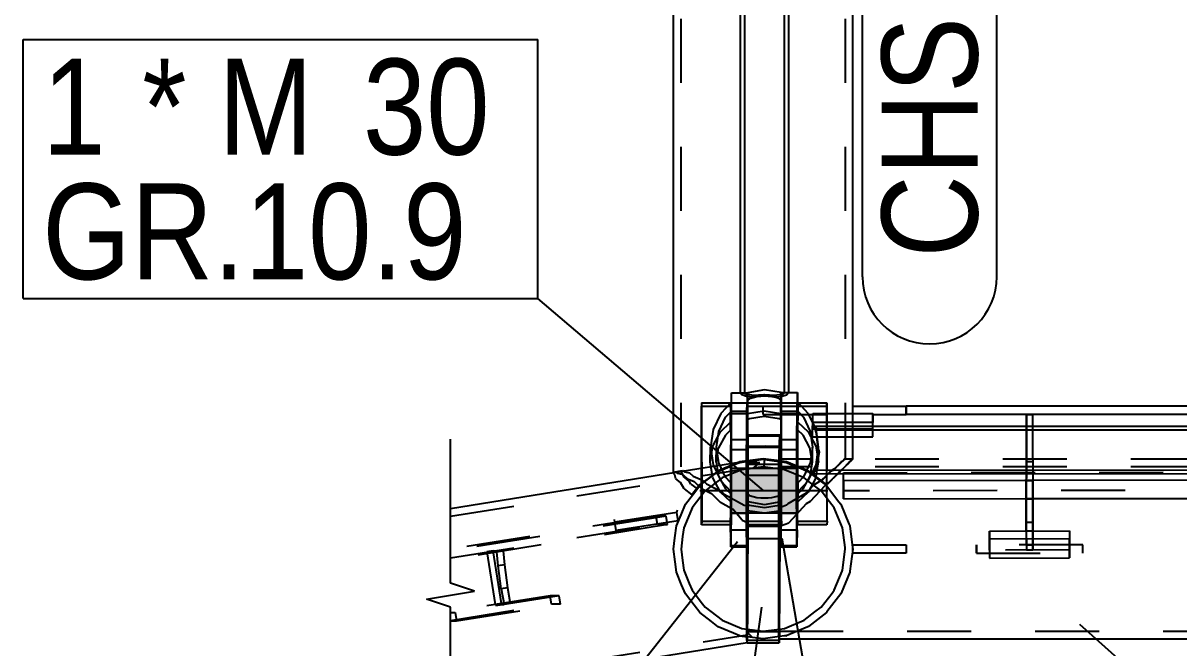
# Model space of a CAD drawing. Header units: millimetres. Extents: x 150000 to 150841, y 150000 to 150594.
# Drawn here: x 150406.21 to 150442.35, y 150449.99 to 150469.52 of the extents above; entities that cross this region are included whole.
import ezdxf

# ---------------------------------------------------------------- set-up
doc = ezdxf.new("R2010")
doc.units = ezdxf.units.MM
doc.linetypes.add('XKITLINE00', pattern=[0])
doc.linetypes.add('XKITLINE02', pattern=[4, 2, -2])
doc.styles.add('A', font='arial.ttf')
doc.styles.add('ARIAL', font='arial.ttf')

msp = doc.modelspace()

# ---------------------------------------------------------------- linework, layer by layer
at = {"color": 2, "linetype": 'XKITLINE00'}
for p, q in [((150430.021, 150457.971), (150430.021, 150493.967)), ((150430.145, 150494.061), (150430.145, 150457.971)), ((150428.649, 150457.969), (150428.649, 150493.891)), ((150428.77, 150493.815), (150428.77, 150457.969)), ((150432.156, 150457.317), (150432.156, 150493.655)), ((150426.548, 150455.468), (150426.548, 150483.483)), ((150428.353, 150457.323), (150428.362, 150457.969)), ((150428.362, 150454.191), (150428.362, 150457.969)), ((150428.362, 150457.969), (150428.862, 150457.969)), ((150428.649, 150457.969), (150428.77, 150457.969)), ((150428.862, 150457.969), (150428.862, 150454.192)), ((150428.862, 150457.921), (150428.867, 150457.922)), ((150428.862, 150457.862), (150428.866, 150457.863)), ((150428.864, 150457.323), (150428.873, 150457.969)), ((150428.866, 150457.863), (150428.871, 150457.862)), ((150428.867, 150457.922), (150428.872, 150457.921)), ((150429.396, 150458.058), (150428.873, 150457.969)), ((150428.878, 150457.75), (150428.873, 150457.969)), ((150429.919, 150457.971), (150429.396, 150458.058)), ((150429.911, 150457.323), (150429.919, 150457.971)), ((150429.919, 150457.971), (150429.912, 150457.752)), ((150429.916, 150457.862), (150429.923, 150457.863)), ((150429.918, 150457.919), (150429.924, 150457.92)), ((150429.92, 150457.323), (150429.928, 150457.971)), ((150429.923, 150457.863), (150429.928, 150457.862)), ((150429.924, 150457.92), (150429.928, 150457.919)), ((150429.928, 150457.971), (150430.428, 150457.972)), ((150429.928, 150454.194), (150429.928, 150457.971)), ((150430.021, 150457.971), (150430.145, 150457.971)), ((150430.428, 150457.972), (150430.428, 150454.195)), ((150427.426, 150457.653), (150427.425, 150457.545)), ((150427.43, 150453.839), (150427.425, 150457.545)), ((150427.426, 150457.653), (150428.343, 150457.653)), ((150427.426, 150457.653), (150427.432, 150453.948)), ((150428.345, 150457.655), (150428.026, 150457.317)), ((150428.345, 150457.655), (150428.345, 150457.374)), ((150428.345, 150457.653), (150428.353, 150457.653)), ((150428.353, 150457.323), (150428.353, 150457.653)), ((150428.353, 150457.653), (150428.362, 150457.653)), ((150428.359, 150453.948), (150428.353, 150457.653)), ((150428.862, 150457.653), (150428.869, 150457.653)), ((150428.87, 150457.127), (150428.878, 150457.75)), ((150428.878, 150457.75), (150428.932, 150457.778)), ((150429.861, 150457.78), (150429.912, 150457.752)), ((150429.903, 150457.128), (150429.912, 150457.752)), ((150429.91, 150457.653), (150429.919, 150457.653)), ((150429.925, 150453.948), (150429.919, 150457.653)), ((150429.92, 150457.323), (150429.919, 150457.653)), ((150429.919, 150457.653), (150429.928, 150457.653)), ((150430.428, 150457.653), (150430.445, 150457.653)), ((150430.437, 150457.045), (150430.445, 150457.661)), ((150430.445, 150457.38), (150430.445, 150457.661)), ((150430.766, 150457.322), (150430.445, 150457.661)), ((150430.452, 150457.653), (150431.346, 150457.653)), ((150431.346, 150457.315), (150431.346, 150457.653)), ((150432.156, 150457.551), (150433.824, 150457.551)), ((150474.881, 150457.551), (150433.824, 150457.551)), ((150433.824, 150457.551), (150433.824, 150457.285)), ((150428.026, 150457.317), (150427.786, 150456.817)), ((150427.966, 150456.756), (150428.18, 150457.199)), ((150428.18, 150457.199), (150428.345, 150457.374)), ((150428.337, 150456.792), (150428.345, 150457.374)), ((150428.353, 150457.323), (150428.362, 150457.323)), ((150428.87, 150457.127), (150428.864, 150457.323)), ((150428.923, 150457.152), (150428.87, 150457.127)), ((150429.388, 150457.222), (150428.923, 150457.152)), ((150429.852, 150457.152), (150429.388, 150457.222)), ((150429.903, 150457.128), (150429.852, 150457.152)), ((150429.903, 150457.128), (150429.911, 150457.323)), ((150429.92, 150457.323), (150429.928, 150457.323)), ((150430.437, 150456.794), (150430.445, 150457.38)), ((150430.445, 150457.38), (150430.612, 150457.203)), ((150430.612, 150457.203), (150430.826, 150456.76)), ((150431.007, 150456.823), (150430.766, 150457.322)), ((150430.903, 150457.039), (150430.908, 150457.315)), ((150430.908, 150457.315), (150432.783, 150457.318)), ((150430.908, 150457.032), (150430.908, 150457.315)), ((150432.786, 150456.922), (150432.783, 150457.318)), ((150432.783, 150457.318), (150432.783, 150457.035)), ((150432.783, 150457.285), (150433.824, 150457.285)), ((150474.881, 150457.285), (150433.824, 150457.285)), ((150437.586, 150456.922), (150437.586, 150457.285)), ((150437.586, 150457.285), (150437.786, 150457.285)), ((150437.786, 150456.922), (150437.786, 150457.285)), ((150437.789, 150456.922), (150437.789, 150457.285)), ((150427.786, 150456.817), (150427.703, 150456.264)), ((150427.893, 150456.264), (150427.966, 150456.756)), ((150428.337, 150456.792), (150428.172, 150456.636)), ((150430.437, 150456.794), (150430.437, 150457.045)), ((150430.605, 150456.636), (150430.437, 150456.794)), ((150430.826, 150456.76), (150430.9, 150456.269)), ((150432.783, 150457.035), (150430.908, 150457.032)), ((150430.908, 150457.027), (150430.908, 150457.032)), ((150430.973, 150456.893), (150430.977, 150456.921)), ((150430.977, 150456.921), (150477.817, 150456.926)), ((150430.977, 150456.921), (150431.023, 150456.826)), ((150431.09, 150456.269), (150431.007, 150456.823)), ((150431.023, 150456.826), (150431.027, 150456.799)), ((150431.025, 150456.765), (150431.027, 150456.799)), ((150431.041, 150456.592), (150431.025, 150456.765)), ((150477.766, 150456.803), (150431.027, 150456.799)), ((150432.784, 150456.922), (150432.783, 150457.035)), ((150428.172, 150456.636), (150427.96, 150456.24)), ((150430.819, 150456.24), (150430.605, 150456.636)), ((150427.697, 150455.801), (150427.703, 150456.264)), ((150427.703, 150456.264), (150427.786, 150455.71)), ((150427.966, 150455.773), (150427.893, 150456.264)), ((150427.926, 150456.04), (150427.96, 150456.24)), ((150430.859, 150456.001), (150430.819, 150456.24)), ((150430.9, 150456.269), (150430.826, 150455.777)), ((150431.007, 150455.715), (150431.09, 150456.269)), ((150431.104, 150456.111), (150431.059, 150455.833)), ((150431.086, 150456), (150431.09, 150456.269)), ((150431.101, 150456.09), (150431.088, 150456.166)), ((150431.094, 150456.174), (150431.089, 150456.212)), ((150431.094, 150456.174), (150431.104, 150456.111)), ((150427.78, 150455.306), (150427.697, 150455.801)), ((150427.786, 150455.71), (150428.026, 150455.211)), ((150428.18, 150455.33), (150427.966, 150455.773)), ((150430.826, 150455.777), (150430.612, 150455.334)), ((150430.766, 150455.216), (150431.007, 150455.715)), ((150431.021, 150455.643), (150430.982, 150455.583)), ((150431.059, 150455.833), (150431.021, 150455.643)), ((150419.579, 150454.347), (150426.621, 150455.48)), ((150426.579, 150455.473), (150426.602, 150455.495)), ((150426.602, 150455.495), (150426.664, 150455.448)), ((150426.664, 150455.448), (150426.808, 150455.421)), ((150426.808, 150455.421), (150426.963, 150455.288)), ((150426.963, 150455.288), (150427.193, 150455.189)), ((150428.022, 150454.86), (150427.78, 150455.306)), ((150428.345, 150455.155), (150428.18, 150455.33)), ((150430.612, 150455.334), (150430.445, 150455.156)), ((150431.001, 150455.306), (150430.761, 150454.86)), ((150430.886, 150455.426), (150430.945, 150455.549)), ((150477.895, 150455.445), (150430.886, 150455.426)), ((150430.982, 150455.583), (150430.945, 150455.549)), ((150430.945, 150455.549), (150477.836, 150455.567)), ((150431.001, 150455.306), (150431.021, 150455.426)), ((150431.352, 150453.948), (150431.349, 150455.426)), ((150431.39, 150455.127), (150431.672, 150455.426)), ((150431.863, 150455.213), (150431.862, 150455.426)), ((150476.031, 150455.282), (150431.863, 150455.213)), ((150427.193, 150455.189), (150427.424, 150454.977)), ((150427.424, 150454.977), (150427.43, 150454.974)), ((150428.026, 150455.211), (150428.345, 150454.874)), ((150428.345, 150455.155), (150428.345, 150454.874)), ((150430.44, 150454.807), (150430.445, 150455.156)), ((150430.445, 150454.876), (150430.766, 150455.216)), ((150430.445, 150454.876), (150430.445, 150455.156)), ((150431.35, 150455.103), (150431.39, 150455.127)), ((150431.863, 150455.213), (150431.865, 150454.649)), ((150437.584, 150453.646), (150437.582, 150455.221)), ((150437.582, 150455.221), (150437.782, 150455.221)), ((150437.782, 150455.221), (150437.784, 150453.646)), ((150428.341, 150454.558), (150428.022, 150454.86)), ((150428.341, 150454.558), (150428.345, 150454.874)), ((150428.869, 150454.278), (150428.873, 150454.562)), ((150428.873, 150454.562), (150428.878, 150454.782)), ((150428.873, 150454.562), (150429.396, 150454.475)), ((150428.932, 150454.753), (150428.878, 150454.782)), ((150429.396, 150454.475), (150429.918, 150454.564)), ((150429.912, 150454.782), (150429.861, 150454.755)), ((150429.912, 150454.782), (150429.918, 150454.564)), ((150429.916, 150454.278), (150429.918, 150454.564)), ((150430.441, 150454.556), (150430.44, 150454.807)), ((150430.441, 150454.556), (150430.445, 150454.876)), ((150430.761, 150454.86), (150430.441, 150454.556)), ((150431.865, 150454.649), (150437.583, 150454.656)), ((150437.783, 150454.656), (150445.916, 150454.666)), ((150428.355, 150453.676), (150428.362, 150454.191)), ((150428.362, 150454.346), (150428.358, 150454.348)), ((150428.862, 150454.192), (150428.362, 150454.191)), ((150428.855, 150453.676), (150428.862, 150454.192)), ((150429.393, 150454.2), (150428.869, 150454.278)), ((150429.916, 150454.278), (150429.393, 150454.2)), ((150429.922, 150453.676), (150429.928, 150454.194)), ((150430.428, 150454.195), (150429.928, 150454.194)), ((150430.422, 150453.676), (150430.428, 150454.195)), ((150427.432, 150453.948), (150427.43, 150453.839)), ((150428.357, 150453.839), (150427.43, 150453.839)), ((150427.432, 150453.948), (150428.359, 150453.948)), ((150428.338, 150453.605), (150428.337, 150453.839)), ((150428.359, 150453.948), (150428.357, 150453.839)), ((150428.859, 150453.948), (150428.857, 150453.839)), ((150429.924, 150453.839), (150428.857, 150453.839)), ((150428.859, 150453.948), (150429.925, 150453.948)), ((150428.865, 150453.665), (150428.865, 150453.839)), ((150428.883, 150453.796), (150428.883, 150453.839)), ((150429.883, 150453.796), (150429.883, 150453.839)), ((150429.905, 150453.605), (150429.904, 150453.839)), ((150429.925, 150453.948), (150429.924, 150453.839)), ((150430.425, 150453.948), (150430.424, 150453.839)), ((150431.35, 150453.839), (150430.424, 150453.839)), ((150430.425, 150453.948), (150431.352, 150453.948)), ((150431.352, 150453.948), (150431.35, 150453.839)), ((150428.338, 150453.605), (150428.34, 150453.289)), ((150428.346, 150453.193), (150428.355, 150453.676)), ((150428.355, 150453.676), (150428.855, 150453.676)), ((150428.855, 150453.676), (150428.846, 150453.193)), ((150428.865, 150453.665), (150428.866, 150452.928)), ((150428.881, 150453.405), (150428.883, 150453.796)), ((150428.883, 150453.796), (150429.883, 150453.796)), ((150429.883, 150453.796), (150429.881, 150453.405)), ((150429.883, 150453.767), (150429.918, 150453.81)), ((150429.905, 150453.605), (150429.907, 150453.289)), ((150429.912, 150453.193), (150429.922, 150453.676)), ((150429.918, 150453.81), (150429.923, 150453.812)), ((150429.922, 150453.676), (150430.422, 150453.676)), ((150430.422, 150453.676), (150430.412, 150453.193)), ((150436.434, 150453.644), (150438.934, 150453.648)), ((150436.434, 150453.644), (150436.435, 150453.392)), ((150437.584, 150453.646), (150437.784, 150453.646)), ((150438.934, 150453.648), (150438.935, 150453.396)), ((150428.34, 150453.289), (150428.343, 150453.146)), ((150428.343, 150453.146), (150428.346, 150453.193)), ((150428.343, 150453.146), (150428.843, 150453.146)), ((150428.346, 150453.193), (150428.846, 150453.193)), ((150428.846, 150453.193), (150428.843, 150453.146)), ((150428.859, 150450.504), (150428.881, 150453.405)), ((150428.881, 150453.405), (150429.881, 150453.405)), ((150429.881, 150453.405), (150429.859, 150450.504)), ((150429.907, 150453.289), (150429.91, 150453.146)), ((150429.91, 150453.146), (150429.912, 150453.193)), ((150429.91, 150453.146), (150430.41, 150453.146)), ((150429.912, 150453.193), (150430.412, 150453.193)), ((150430.412, 150453.193), (150430.41, 150453.146)), ((150438.935, 150453.396), (150436.435, 150453.392)), ((150436.435, 150453.392), (150436.436, 150452.796)), ((150438.936, 150452.8), (150438.935, 150453.396)), ((150428.866, 150452.928), (150428.865, 150452.195)), ((150436.436, 150452.796), (150438.936, 150452.8)), ((150428.865, 150452.195), (150428.864, 150451.517)), ((150428.864, 150451.517), (150428.862, 150450.94)), ((150428.853, 150450.159), (150428.856, 150450.234)), ((150428.853, 150450.143), (150428.856, 150450.234)), ((150428.856, 150450.234), (150428.859, 150450.504)), ((150428.856, 150450.234), (150429.856, 150450.234)), ((150428.859, 150450.504), (150429.859, 150450.504)), ((150429.856, 150450.234), (150429.853, 150450.143)), ((150429.859, 150450.504), (150429.856, 150450.234)), ((150429.857, 150450.275), (150478.852, 150450.275)), ((150419.579, 150448.666), (150428.853, 150450.159)), ((150428.853, 150450.143), (150428.852, 150450.159)), ((150428.853, 150450.143), (150429.853, 150450.143))]:
    msp.add_line(p, q, dxfattribs=at)
at = {"color": 7, "linetype": 'XKITLINE02'}
for p, q in [((150426.785, 150493.655), (150426.785, 150455.487)), ((150431.919, 150493.655), (150431.919, 150455.892)), ((150428.649, 150457.969), (150428.689, 150457.91)), ((150428.689, 150457.91), (150428.835, 150457.857)), ((150428.797, 150457.931), (150428.77, 150457.969)), ((150428.836, 150457.917), (150428.797, 150457.931)), ((150428.835, 150457.857), (150428.836, 150457.917)), ((150428.835, 150457.857), (150428.862, 150457.862)), ((150428.836, 150457.917), (150428.862, 150457.921)), ((150428.853, 150457.323), (150428.862, 150457.969)), ((150428.871, 150457.862), (150428.876, 150457.861)), ((150428.872, 150457.921), (150428.874, 150457.921)), ((150428.874, 150457.921), (150429.04, 150457.888)), ((150428.876, 150457.861), (150428.976, 150457.841)), ((150428.976, 150457.841), (150429.375, 150457.868)), ((150429.04, 150457.888), (150429.378, 150457.911)), ((150429.393, 150457.873), (150429.375, 150457.868)), ((150429.378, 150457.911), (150429.394, 150457.915)), ((150429.78, 150457.84), (150429.393, 150457.873)), ((150429.394, 150457.915), (150429.722, 150457.887)), ((150429.722, 150457.887), (150429.918, 150457.919)), ((150429.78, 150457.84), (150429.916, 150457.862)), ((150429.928, 150457.919), (150429.955, 150457.914)), ((150429.928, 150457.862), (150429.954, 150457.857)), ((150429.954, 150457.857), (150429.955, 150457.914)), ((150429.954, 150457.857), (150430.083, 150457.899)), ((150429.978, 150457.921), (150429.955, 150457.914)), ((150430.021, 150457.971), (150429.978, 150457.921)), ((150430.083, 150457.899), (150430.145, 150457.971)), ((150430.42, 150457.323), (150430.428, 150457.972)), ((150427.425, 150457.545), (150428.351, 150457.545)), ((150428.337, 150457.043), (150428.345, 150457.655)), ((150428.343, 150457.653), (150428.345, 150457.653)), ((150428.349, 150457.381), (150428.353, 150457.653)), ((150428.353, 150457.653), (150428.351, 150457.545)), ((150428.351, 150457.545), (150428.357, 150453.839)), ((150428.362, 150457.653), (150428.853, 150457.653)), ((150428.849, 150457.381), (150428.853, 150457.653)), ((150428.853, 150457.653), (150428.851, 150457.545)), ((150428.851, 150457.545), (150429.918, 150457.545)), ((150428.857, 150453.839), (150428.851, 150457.545)), ((150428.853, 150457.653), (150428.862, 150457.653)), ((150428.853, 150457.653), (150428.859, 150453.948)), ((150428.853, 150457.653), (150428.853, 150457.323)), ((150428.869, 150457.653), (150429.91, 150457.653)), ((150429.357, 150457.551), (150429.355, 150457.551)), ((150429.355, 150457.551), (150432.156, 150457.551)), ((150429.355, 150457.285), (150429.355, 150457.551)), ((150429.916, 150457.381), (150429.919, 150457.653)), ((150429.919, 150457.653), (150429.918, 150457.545)), ((150429.918, 150457.545), (150429.924, 150453.839)), ((150429.928, 150457.653), (150430.419, 150457.653)), ((150430.416, 150457.381), (150430.419, 150457.653)), ((150430.419, 150457.653), (150430.418, 150457.545)), ((150430.418, 150457.545), (150431.344, 150457.545)), ((150430.424, 150453.839), (150430.418, 150457.545)), ((150430.419, 150457.653), (150430.42, 150457.323)), ((150430.419, 150457.653), (150430.428, 150457.653)), ((150430.419, 150457.653), (150430.425, 150453.948)), ((150430.445, 150457.653), (150430.452, 150457.653)), ((150431.346, 150457.653), (150431.344, 150457.545)), ((150431.344, 150457.545), (150431.35, 150453.839)), ((150433.824, 150457.551), (150433.827, 150457.551)), ((150433.827, 150457.551), (150433.829, 150457.551)), ((150433.827, 150457.551), (150433.827, 150457.285)), ((150433.827, 150457.285), (150433.827, 150457.551)), ((150428.349, 150457.381), (150428.34, 150456.507)), ((150428.849, 150457.381), (150428.349, 150457.381)), ((150428.362, 150457.323), (150428.853, 150457.323)), ((150428.84, 150456.507), (150428.849, 150457.381)), ((150428.864, 150457.323), (150429.387, 150457.401)), ((150429.355, 150457.285), (150432.783, 150457.285)), ((150429.387, 150457.401), (150429.911, 150457.323)), ((150429.916, 150457.381), (150429.907, 150456.507)), ((150430.416, 150457.381), (150429.916, 150457.381)), ((150429.928, 150457.323), (150430.42, 150457.323)), ((150430.407, 150456.507), (150430.416, 150457.381)), ((150431.349, 150455.426), (150431.346, 150457.315)), ((150432.156, 150455.891), (150432.156, 150457.317)), ((150433.824, 150457.285), (150433.827, 150457.285)), ((150433.827, 150457.285), (150433.829, 150457.285)), ((150437.586, 150457.285), (150437.589, 150457.285)), ((150437.589, 150457.285), (150437.589, 150453.213)), ((150437.786, 150457.285), (150437.789, 150457.285)), ((150437.789, 150457.285), (150437.786, 150457.285)), ((150427.779, 150456.295), (150428.019, 150456.741)), ((150428.019, 150456.741), (150428.337, 150457.043)), ((150428.337, 150456.792), (150428.337, 150457.043)), ((150430.437, 150457.045), (150430.758, 150456.741)), ((150430.758, 150456.741), (150431, 150456.295)), ((150430.898, 150456.843), (150430.903, 150457.039)), ((150430.899, 150456.591), (150430.898, 150456.843)), ((150430.898, 150456.843), (150432.787, 150456.843)), ((150430.899, 150456.591), (150430.908, 150457.027)), ((150430.969, 150456.871), (150430.973, 150456.893)), ((150431.022, 150456.702), (150430.969, 150456.871)), ((150432.787, 150456.591), (150432.784, 150456.922)), ((150432.787, 150456.843), (150432.786, 150456.922)), ((150432.787, 150456.591), (150432.787, 150456.843)), ((150437.586, 150455.905), (150437.586, 150456.922)), ((150437.786, 150455.905), (150437.786, 150456.922)), ((150437.789, 150453.213), (150437.789, 150456.922)), ((150428.34, 150456.507), (150428.338, 150456.188)), ((150428.34, 150456.507), (150428.84, 150456.507)), ((150428.838, 150456.188), (150428.84, 150456.507)), ((150428.876, 150456.653), (150428.848, 150455.731)), ((150428.879, 150456.621), (150428.876, 150456.653)), ((150428.876, 150456.653), (150429.876, 150456.653)), ((150428.879, 150456.621), (150429.879, 150456.621)), ((150428.881, 150456.394), (150428.879, 150456.621)), ((150428.883, 150455.999), (150428.881, 150456.394)), ((150429.848, 150455.731), (150429.876, 150456.653)), ((150429.879, 150456.621), (150429.876, 150456.653)), ((150429.879, 150456.621), (150429.881, 150456.394)), ((150429.881, 150456.394), (150429.883, 150455.999)), ((150429.907, 150456.507), (150429.905, 150456.188)), ((150429.907, 150456.507), (150430.407, 150456.507)), ((150430.405, 150456.188), (150430.407, 150456.507)), ((150430.899, 150456.591), (150432.787, 150456.591)), ((150431.033, 150456.576), (150431.022, 150456.702)), ((150431.087, 150456.174), (150431.033, 150456.576)), ((150431.048, 150456.515), (150431.041, 150456.592)), ((150431.085, 150456.239), (150431.048, 150456.515)), ((150427.697, 150455.801), (150427.779, 150456.295)), ((150427.887, 150455.801), (150427.893, 150456.264)), ((150427.887, 150455.801), (150427.926, 150456.04)), ((150428.338, 150456.188), (150428.336, 150455.731)), ((150428.338, 150456.188), (150428.838, 150456.188)), ((150428.836, 150455.731), (150428.838, 150456.188)), ((150428.847, 150456.256), (150428.848, 150456.293)), ((150428.847, 150456.256), (150429.423, 150456.266)), ((150428.847, 150454.439), (150428.847, 150456.256)), ((150428.848, 150453.918), (150428.848, 150456.293)), ((150428.848, 150456.293), (150428.882, 150456.293)), ((150428.882, 150456.293), (150429.43, 150456.302)), ((150428.885, 150455.479), (150428.883, 150455.999)), ((150429.423, 150456.266), (150429.881, 150456.255)), ((150429.43, 150456.302), (150429.882, 150456.292)), ((150429.881, 150456.255), (150429.882, 150456.292)), ((150429.881, 150454.37), (150429.881, 150456.255)), ((150429.882, 150453.766), (150429.882, 150456.292)), ((150429.883, 150455.999), (150429.885, 150455.479)), ((150429.905, 150456.188), (150429.903, 150455.731)), ((150429.905, 150456.188), (150430.405, 150456.188)), ((150430.403, 150455.731), (150430.405, 150456.188)), ((150430.893, 150455.801), (150430.859, 150456.001)), ((150430.893, 150455.801), (150430.9, 150456.269)), ((150431, 150456.295), (150431.083, 150455.801)), ((150431.054, 150455.771), (150431.104, 150456.072)), ((150431.084, 150455.833), (150431.086, 150456)), ((150431.089, 150456.212), (150431.085, 150456.239)), ((150431.088, 150456.166), (150431.087, 150456.174)), ((150431.104, 150456.072), (150431.101, 150456.09)), ((150431.104, 150456.072), (150431.104, 150456.111)), ((150426.621, 150455.48), (150428.853, 150455.839)), ((150427.887, 150455.801), (150427.961, 150455.362)), ((150428.552, 150455.775), (150427.943, 150455.523)), ((150427.95, 150455.509), (150428.536, 150455.751)), ((150428.007, 150455.55), (150428.619, 150455.805)), ((150428.336, 150455.731), (150428.336, 150455.184)), ((150428.536, 150455.751), (150428.626, 150455.789)), ((150428.624, 150455.805), (150428.552, 150455.775)), ((150429.281, 150455.892), (150428.619, 150455.805)), ((150429.275, 150455.891), (150428.624, 150455.805)), ((150428.626, 150455.789), (150428.833, 150455.816)), ((150428.833, 150455.799), (150428.83, 150455.579)), ((150428.83, 150455.579), (150428.831, 150455.776)), ((150428.831, 150455.776), (150428.833, 150455.816)), ((150428.831, 150455.776), (150428.856, 150455.776)), ((150428.833, 150455.816), (150428.856, 150455.819)), ((150428.833, 150455.816), (150428.833, 150455.816)), ((150428.833, 150455.816), (150428.833, 150455.799)), ((150428.836, 150455.184), (150428.836, 150455.731)), ((150428.848, 150455.731), (150428.845, 150455.39)), ((150428.846, 150455.494), (150428.849, 150455.761)), ((150428.848, 150455.731), (150429.848, 150455.731)), ((150428.849, 150455.761), (150428.853, 150455.839)), ((150428.853, 150455.839), (150428.856, 150455.724)), ((150428.856, 150455.819), (150428.955, 150455.832)), ((150428.856, 150455.776), (150429.253, 150455.776)), ((150428.856, 150455.724), (150428.859, 150455.423)), ((150428.937, 150455.816), (150428.955, 150455.832)), ((150429.253, 150455.776), (150428.937, 150455.816)), ((150428.955, 150455.832), (150429.353, 150455.885)), ((150429.038, 150455.606), (150429.253, 150455.776)), ((150429.353, 150455.648), (150429.038, 150455.606)), ((150429.354, 150455.901), (150429.275, 150455.891)), ((150429.354, 150455.901), (150429.281, 150455.892)), ((150429.353, 150455.885), (150429.405, 150455.878)), ((150429.657, 150455.607), (150429.353, 150455.648)), ((150430.084, 150455.805), (150429.354, 150455.901)), ((150429.354, 150455.901), (150429.354, 150455.901)), ((150429.948, 150455.823), (150429.354, 150455.901)), ((150429.378, 150455.644), (150429.405, 150455.878)), ((150429.405, 150455.878), (150430.079, 150455.789)), ((150429.845, 150455.39), (150429.848, 150455.731)), ((150429.849, 150455.789), (150429.846, 150455.509)), ((150429.852, 150455.885), (150429.849, 150455.789)), ((150429.849, 150455.56), (150429.852, 150455.648)), ((150478.852, 150455.885), (150429.852, 150455.885)), ((150429.856, 150455.789), (150429.852, 150455.885)), ((150478.852, 150455.648), (150429.852, 150455.648)), ((150429.852, 150455.648), (150429.856, 150455.56)), ((150429.859, 150455.509), (150429.856, 150455.789)), ((150429.903, 150455.731), (150429.902, 150455.184)), ((150430.084, 150455.805), (150429.948, 150455.823)), ((150430.079, 150455.789), (150430.083, 150455.789)), ((150430.079, 150455.789), (150430.526, 150455.604)), ((150430.574, 150455.602), (150430.084, 150455.805)), ((150430.687, 150455.555), (150430.084, 150455.805)), ((150430.402, 150455.184), (150430.403, 150455.731)), ((150430.82, 150455.362), (150430.893, 150455.801)), ((150431.02, 150455.6), (150431.054, 150455.771)), ((150431.021, 150455.426), (150431.083, 150455.801)), ((150431.083, 150455.801), (150431.084, 150455.833)), ((150431.54, 150455.55), (150431.813, 150455.805)), ((150431.798, 150455.805), (150431.611, 150455.602)), ((150431.768, 150455.523), (150432.04, 150455.775)), ((150431.85, 150455.823), (150431.798, 150455.805)), ((150431.813, 150455.805), (150431.919, 150455.892)), ((150432.05, 150455.805), (150431.819, 150455.555)), ((150431.912, 150455.901), (150431.85, 150455.823)), ((150431.912, 150455.901), (150432.148, 150455.901)), ((150431.919, 150455.892), (150431.912, 150455.901)), ((150432.04, 150455.775), (150432.052, 150455.805)), ((150432.081, 150455.816), (150432.05, 150455.805)), ((150432.052, 150455.805), (150432.156, 150455.891)), ((150432.081, 150455.816), (150432.094, 150455.833)), ((150432.094, 150455.833), (150432.148, 150455.901)), ((150432.156, 150455.891), (150432.148, 150455.901)), ((150437.587, 150455.814), (150437.586, 150455.905)), ((150437.586, 150455.905), (150437.786, 150455.905)), ((150437.587, 150455.814), (150437.787, 150455.814)), ((150437.587, 150455.547), (150437.587, 150455.814)), ((150437.786, 150455.905), (150437.787, 150455.814)), ((150437.787, 150455.814), (150437.787, 150455.547)), ((150419.579, 150454.107), (150428.853, 150455.599)), ((150426.548, 150455.445), (150426.579, 150455.473)), ((150426.548, 150455.445), (150426.548, 150455.468)), ((150426.59, 150455.405), (150426.548, 150455.445)), ((150426.624, 150455.279), (150426.59, 150455.405)), ((150426.602, 150455.495), (150426.834, 150455.532)), ((150426.771, 150455.157), (150426.624, 150455.279)), ((150426.785, 150455.487), (150426.834, 150455.532)), ((150426.785, 150455.487), (150426.83, 150455.443)), ((150426.854, 150455.354), (150426.83, 150455.443)), ((150426.834, 150455.532), (150426.891, 150455.489)), ((150427.04, 150455.201), (150426.854, 150455.354)), ((150426.891, 150455.489), (150427.048, 150455.459)), ((150427.048, 150455.459), (150427.165, 150455.359)), ((150427.165, 150455.359), (150427.46, 150455.232)), ((150427.883, 150455.477), (150427.358, 150455.075)), ((150427.37, 150455.063), (150427.737, 150455.345)), ((150427.943, 150455.523), (150427.487, 150455.174)), ((150428.069, 150455.303), (150427.537, 150454.895)), ((150427.737, 150455.345), (150427.95, 150455.509)), ((150427.943, 150455.523), (150427.883, 150455.477)), ((150428.007, 150455.55), (150427.943, 150455.523)), ((150427.961, 150455.362), (150428.175, 150454.965)), ((150428.445, 150455.459), (150428.069, 150455.303)), ((150428.688, 150455.56), (150428.445, 150455.459)), ((150428.83, 150455.579), (150428.688, 150455.56)), ((150428.688, 150455.56), (150428.692, 150455.56)), ((150428.83, 150455.579), (150428.862, 150455.583)), ((150428.83, 150455.579), (150428.83, 150455.579)), ((150428.845, 150455.39), (150428.843, 150454.9)), ((150428.844, 150455.058), (150428.846, 150455.494)), ((150428.847, 150455.284), (150428.844, 150454.884)), ((150428.845, 150455.39), (150429.845, 150455.39)), ((150428.85, 150455.528), (150428.847, 150455.284)), ((150428.853, 150455.599), (150428.85, 150455.528)), ((150428.856, 150455.494), (150428.853, 150455.599)), ((150428.859, 150455.218), (150428.856, 150455.494)), ((150428.859, 150455.423), (150428.862, 150454.957)), ((150428.862, 150455.583), (150429.038, 150455.606)), ((150428.885, 150454.895), (150428.885, 150455.479)), ((150430.018, 150455.56), (150429.657, 150455.607)), ((150429.846, 150455.509), (150429.843, 150455.063)), ((150429.843, 150454.9), (150429.845, 150455.39)), ((150429.844, 150454.895), (150429.847, 150455.303)), ((150429.847, 150455.303), (150429.849, 150455.56)), ((150429.856, 150455.56), (150429.858, 150455.303)), ((150429.858, 150455.303), (150429.861, 150454.895)), ((150429.862, 150455.063), (150429.859, 150455.509)), ((150429.885, 150455.479), (150429.885, 150454.895)), ((150430.637, 150455.303), (150430.018, 150455.56)), ((150430.526, 150455.604), (150430.756, 150455.509)), ((150430.574, 150455.602), (150430.764, 150455.523)), ((150430.607, 150454.965), (150430.82, 150455.362)), ((150430.837, 150455.151), (150430.637, 150455.303)), ((150430.687, 150455.555), (150430.765, 150455.523)), ((150430.756, 150455.509), (150431.225, 150455.149)), ((150430.764, 150455.523), (150431.117, 150455.252)), ((150430.765, 150455.523), (150431.28, 150455.127)), ((150430.941, 150455.477), (150430.886, 150455.426)), ((150430.941, 150455.477), (150431.02, 150455.6)), ((150431.487, 150455.523), (150431.163, 150455.217)), ((150431.473, 150455.523), (150431.218, 150455.252)), ((150431.742, 150455.477), (150431.33, 150455.089)), ((150431.611, 150455.602), (150431.473, 150455.523)), ((150431.487, 150455.523), (150431.54, 150455.55)), ((150431.672, 150455.426), (150431.763, 150455.523)), ((150431.742, 150455.477), (150431.768, 150455.523)), ((150431.763, 150455.523), (150431.819, 150455.555)), ((150431.862, 150455.465), (150476.674, 150455.535)), ((150431.862, 150455.426), (150431.862, 150455.465)), ((150431.865, 150454.901), (150431.862, 150455.465)), ((150437.587, 150455.123), (150437.587, 150455.547)), ((150437.787, 150455.547), (150437.787, 150455.123)), ((150426.885, 150454.963), (150426.771, 150455.157)), ((150426.885, 150454.963), (150427.129, 150454.776)), ((150427.094, 150455.109), (150427.04, 150455.201)), ((150427.094, 150455.109), (150427.276, 150454.969)), ((150427.315, 150455.018), (150427.129, 150454.776)), ((150427.129, 150454.776), (150427.276, 150454.969)), ((150427.172, 150454.805), (150427.37, 150455.063)), ((150427.276, 150454.969), (150427.358, 150455.075)), ((150427.358, 150455.075), (150427.315, 150455.018)), ((150427.358, 150455.075), (150427.487, 150455.174)), ((150427.43, 150454.974), (150427.734, 150454.814)), ((150427.46, 150455.232), (150427.587, 150455.115)), ((150427.587, 150455.115), (150428.061, 150454.866)), ((150428.175, 150454.965), (150428.341, 150454.809)), ((150428.336, 150455.184), (150428.336, 150454.606)), ((150428.341, 150454.809), (150428.345, 150455.155)), ((150428.836, 150454.606), (150428.836, 150455.184)), ((150428.841, 150454.481), (150428.844, 150455.058)), ((150428.861, 150454.792), (150428.859, 150455.218)), ((150428.862, 150454.957), (150428.864, 150454.358)), ((150429.843, 150455.063), (150429.841, 150454.482)), ((150429.864, 150454.482), (150429.862, 150455.063)), ((150429.902, 150455.184), (150429.902, 150454.606)), ((150430.402, 150454.606), (150430.402, 150455.184)), ((150430.44, 150454.807), (150430.607, 150454.965)), ((150430.933, 150455.075), (150430.697, 150454.825)), ((150430.821, 150454.562), (150431.305, 150455.075)), ((150431.169, 150454.895), (150430.837, 150455.151)), ((150431.218, 150455.252), (150430.933, 150455.075)), ((150431.117, 150455.252), (150431.163, 150455.217)), ((150431.163, 150455.217), (150431.33, 150455.089)), ((150431.225, 150455.149), (150431.337, 150455.063)), ((150431.33, 150455.089), (150431.28, 150455.127)), ((150431.305, 150455.075), (150431.35, 150455.103)), ((150431.337, 150455.063), (150431.725, 150454.557)), ((150476.675, 150454.956), (150431.865, 150454.901)), ((150437.582, 150455.221), (150437.583, 150454.643)), ((150437.588, 150454.568), (150437.587, 150455.123)), ((150437.782, 150455.221), (150437.783, 150454.643)), ((150437.787, 150455.123), (150437.788, 150454.568)), ((150426.924, 150454.482), (150427.172, 150454.805)), ((150427.51, 150454.859), (150427.13, 150454.364)), ((150427.537, 150454.895), (150427.51, 150454.859)), ((150427.734, 150454.814), (150428.017, 150454.534)), ((150428.061, 150454.866), (150428.13, 150454.798)), ((150428.13, 150454.798), (150428.756, 150454.456)), ((150428.336, 150454.606), (150428.336, 150454.06)), ((150428.341, 150454.558), (150428.341, 150454.809)), ((150428.836, 150454.06), (150428.836, 150454.606)), ((150428.843, 150454.9), (150428.841, 150454.29)), ((150428.844, 150454.884), (150428.842, 150454.354)), ((150428.863, 150454.243), (150428.861, 150454.792)), ((150428.874, 150454.475), (150428.878, 150454.782)), ((150428.885, 150454.312), (150428.885, 150454.895)), ((150429.841, 150454.29), (150429.843, 150454.9)), ((150429.842, 150454.364), (150429.844, 150454.895)), ((150429.861, 150454.895), (150429.863, 150454.364)), ((150429.885, 150454.895), (150429.885, 150454.312)), ((150429.902, 150454.606), (150429.903, 150454.06)), ((150429.908, 150454.474), (150429.912, 150454.782)), ((150430.697, 150454.825), (150430.123, 150454.49)), ((150430.403, 150454.06), (150430.402, 150454.606)), ((150430.821, 150454.562), (150430.698, 150454.49)), ((150431.428, 150454.559), (150431.169, 150454.895)), ((150431.578, 150454.364), (150431.428, 150454.559)), ((150431.725, 150454.557), (150431.783, 150454.482)), ((150431.865, 150454.649), (150431.865, 150454.901)), ((150437.583, 150454.656), (150437.783, 150454.656)), ((150437.783, 150454.643), (150437.583, 150454.643)), ((150437.583, 150454.643), (150437.583, 150454.486)), ((150437.588, 150453.917), (150437.588, 150454.568)), ((150437.783, 150454.486), (150437.783, 150454.643)), ((150437.788, 150454.568), (150437.788, 150453.917)), ((150426.656, 150454.223), (150424.714, 150453.919)), ((150426.656, 150454.223), (150426.679, 150454.308)), ((150426.697, 150453.959), (150426.656, 150454.223)), ((150426.787, 150454.152), (150426.924, 150454.482)), ((150427.06, 150454.195), (150426.873, 150453.744)), ((150427.13, 150454.364), (150427.06, 150454.195)), ((150428.358, 150454.348), (150428.017, 150454.534)), ((150428.362, 150454.346), (150428.402, 150454.324)), ((150428.701, 150453.987), (150428.402, 150454.324)), ((150428.756, 150454.456), (150428.847, 150454.439)), ((150428.84, 150453.803), (150428.841, 150454.481)), ((150428.841, 150454.29), (150428.84, 150453.6)), ((150428.842, 150454.354), (150428.841, 150453.735)), ((150428.848, 150454.395), (150428.847, 150454.439)), ((150428.848, 150453.918), (150428.848, 150454.395)), ((150428.864, 150453.609), (150428.863, 150454.243)), ((150428.865, 150453.839), (150428.864, 150454.358)), ((150428.869, 150454.278), (150428.874, 150454.475)), ((150428.874, 150454.475), (150428.928, 150454.449)), ((150428.883, 150453.839), (150428.885, 150454.312)), ((150428.928, 150454.449), (150429.392, 150454.38)), ((150429.392, 150454.38), (150429.857, 150454.449)), ((150429.841, 150454.482), (150429.84, 150453.806)), ((150429.84, 150453.6), (150429.841, 150454.29)), ((150429.841, 150453.744), (150429.842, 150454.364)), ((150429.857, 150454.449), (150429.908, 150454.474)), ((150429.863, 150454.364), (150429.864, 150453.744)), ((150429.865, 150453.806), (150429.864, 150454.482)), ((150430.085, 150454.449), (150429.881, 150454.37)), ((150429.881, 150454.37), (150429.882, 150453.81)), ((150429.883, 150453.839), (150429.885, 150454.312)), ((150429.916, 150454.278), (150429.908, 150454.474)), ((150430.123, 150454.49), (150430.085, 150454.449)), ((150430.698, 150454.49), (150430.153, 150453.901)), ((150431.782, 150453.87), (150431.578, 150454.364)), ((150431.783, 150454.482), (150432.037, 150453.869)), ((150437.583, 150454.486), (150437.584, 150453.808)), ((150437.784, 150453.808), (150437.783, 150454.486)), ((150426.321, 150454.11), (150419.579, 150453.025)), ((150426.008, 150454.11), (150419.579, 150453.075)), ((150426.363, 150453.846), (150419.579, 150452.754)), ((150419.579, 150452.805), (150426.05, 150453.846)), ((150424.714, 150453.919), (150424.704, 150453.999)), ((150424.756, 150453.655), (150424.714, 150453.919)), ((150426.697, 150453.959), (150424.756, 150453.655)), ((150426.321, 150454.11), (150426.008, 150454.11)), ((150426.05, 150453.846), (150426.008, 150454.11)), ((150426.05, 150453.846), (150426.363, 150453.846)), ((150426.363, 150453.846), (150426.321, 150454.11)), ((150426.644, 150453.806), (150426.787, 150454.152)), ((150426.72, 150454.045), (150426.697, 150453.959)), ((150428.337, 150453.839), (150428.336, 150454.06)), ((150428.701, 150453.987), (150428.848, 150453.918)), ((150428.838, 150453.605), (150428.836, 150454.06)), ((150429.904, 150453.839), (150429.903, 150454.06)), ((150429.923, 150453.812), (150430.153, 150453.901)), ((150430.405, 150453.605), (150430.403, 150454.06)), ((150431.834, 150453.744), (150431.782, 150453.87)), ((150432.037, 150453.869), (150432.063, 150453.806)), ((150437.588, 150453.213), (150437.588, 150453.917)), ((150437.588, 150453.917), (150437.788, 150453.917)), ((150437.788, 150453.917), (150437.788, 150453.213)), ((150424.756, 150453.655), (150424.745, 150453.735)), ((150426.595, 150453.428), (150426.644, 150453.806)), ((150426.837, 150453.467), (150426.786, 150453.08)), ((150426.873, 150453.744), (150426.837, 150453.467)), ((150428.84, 150453.289), (150428.838, 150453.605)), ((150428.84, 150453.07), (150428.84, 150453.803)), ((150428.84, 150453.6), (150428.84, 150452.874)), ((150428.841, 150453.735), (150428.841, 150453.064)), ((150428.865, 150452.934), (150428.864, 150453.609)), ((150429.84, 150453.806), (150429.84, 150453.08)), ((150429.84, 150452.874), (150429.84, 150453.6)), ((150429.841, 150453.08), (150429.841, 150453.744)), ((150429.864, 150453.744), (150429.864, 150453.08)), ((150429.865, 150453.08), (150429.865, 150453.806)), ((150429.882, 150453.81), (150429.882, 150453.766)), ((150429.882, 150453.766), (150429.883, 150453.767)), ((150430.407, 150453.289), (150430.405, 150453.605)), ((150431.915, 150453.131), (150431.834, 150453.744)), ((150432.063, 150453.806), (150432.152, 150453.13)), ((150436.436, 150453.048), (150436.434, 150453.644)), ((150437.584, 150453.808), (150437.586, 150453.05)), ((150437.584, 150453.646), (150437.586, 150453.05)), ((150437.786, 150453.08), (150437.784, 150453.808)), ((150437.784, 150453.646), (150437.786, 150453.05)), ((150438.934, 150453.648), (150438.936, 150453.052)), ((150426.549, 150453.08), (150426.595, 150453.428)), ((150428.843, 150453.146), (150428.84, 150453.289)), ((150430.41, 150453.146), (150430.407, 150453.289)), ((150431.922, 150453.08), (150431.915, 150453.131)), ((150432.152, 150453.13), (150432.159, 150453.08)), ((150432.162, 150453.213), (150432.162, 150453.213)), ((150432.162, 150453.213), (150433.829, 150453.213)), ((150432.162, 150452.946), (150432.162, 150453.213)), ((150433.828, 150453.213), (150433.828, 150452.946)), ((150439.356, 150453.213), (150436.021, 150453.213)), ((150436.021, 150453.213), (150436.021, 150452.946)), ((150436.022, 150452.946), (150436.022, 150453.213)), ((150437.589, 150453.213), (150437.588, 150453.213)), ((150437.588, 150453.213), (150437.789, 150453.213)), ((150439.355, 150452.946), (150439.355, 150453.213)), ((150439.356, 150452.946), (150439.356, 150453.213)), ((150420.909, 150453.019), (150420.714, 150452.988)), ((150420.714, 150452.988), (150420.972, 150451.342)), ((150421.028, 150452.988), (150420.714, 150452.988)), ((150421.167, 150451.373), (150420.909, 150453.019)), ((150420.909, 150453.019), (150421.223, 150453.019)), ((150421.223, 150453.019), (150421.028, 150452.988)), ((150421.067, 150452.554), (150421.028, 150452.988)), ((150421.223, 150453.019), (150421.262, 150452.586)), ((150426.601, 150452.683), (150426.549, 150453.08)), ((150426.786, 150453.08), (150426.833, 150452.72)), ((150428.84, 150452.333), (150428.84, 150453.07)), ((150428.84, 150452.874), (150428.84, 150452.158)), ((150428.841, 150453.064), (150428.841, 150452.389)), ((150428.864, 150452.263), (150428.865, 150452.934)), ((150429.84, 150453.08), (150429.84, 150452.354)), ((150429.84, 150452.158), (150429.84, 150452.874)), ((150429.841, 150452.415), (150429.841, 150453.08)), ((150429.864, 150453.08), (150429.864, 150452.415)), ((150429.865, 150452.354), (150429.865, 150453.08)), ((150431.834, 150452.415), (150431.922, 150453.08)), ((150432.159, 150453.08), (150432.068, 150452.391)), ((150433.828, 150452.946), (150432.162, 150452.946)), ((150433.828, 150452.946), (150433.829, 150452.946)), ((150436.021, 150452.946), (150439.356, 150452.946)), ((150438.936, 150453.052), (150436.436, 150453.048)), ((150436.436, 150453.048), (150436.436, 150452.796)), ((150437.586, 150453.05), (150437.786, 150453.05)), ((150437.786, 150453.05), (150437.786, 150453.08)), ((150438.936, 150453.052), (150438.936, 150452.8)), ((150421.262, 150452.586), (150421.067, 150452.554)), ((150421.164, 150451.835), (150421.067, 150452.554)), ((150421.262, 150452.586), (150421.359, 150451.867)), ((150426.644, 150452.354), (150426.601, 150452.683)), ((150426.833, 150452.72), (150426.873, 150452.415)), ((150426.873, 150452.415), (150427.043, 150452.005)), ((150428.841, 150452.389), (150428.842, 150451.756)), ((150429.842, 150451.796), (150429.841, 150452.415)), ((150429.864, 150452.415), (150429.863, 150451.796)), ((150431.578, 150451.796), (150431.825, 150452.393)), ((150431.825, 150452.393), (150431.834, 150452.415)), ((150432.068, 150452.391), (150432.063, 150452.354)), ((150426.805, 150451.966), (150426.644, 150452.354)), ((150428.841, 150451.641), (150428.84, 150452.333)), ((150428.84, 150452.158), (150428.842, 150451.498)), ((150428.863, 150451.643), (150428.864, 150452.263)), ((150429.84, 150452.354), (150429.841, 150451.677)), ((150429.842, 150451.498), (150429.84, 150452.158)), ((150429.864, 150451.677), (150429.865, 150452.354)), ((150432.063, 150452.354), (150431.794, 150451.704)), ((150421.359, 150451.867), (150421.164, 150451.835)), ((150421.164, 150451.835), (150421.252, 150451.342)), ((150421.359, 150451.867), (150421.447, 150451.373)), ((150426.924, 150451.677), (150426.805, 150451.966)), ((150427.193, 150451.327), (150426.924, 150451.677)), ((150427.043, 150452.005), (150427.13, 150451.796)), ((150427.13, 150451.796), (150427.456, 150451.37)), ((150428.842, 150451.756), (150428.844, 150451.207)), ((150429.841, 150451.677), (150429.843, 150451.096)), ((150429.844, 150451.264), (150429.842, 150451.796)), ((150429.863, 150451.796), (150429.861, 150451.264)), ((150429.862, 150451.096), (150429.864, 150451.677)), ((150431.169, 150451.264), (150431.508, 150451.705)), ((150431.783, 150451.677), (150431.35, 150451.113)), ((150431.508, 150451.705), (150431.578, 150451.796)), ((150431.794, 150451.704), (150431.783, 150451.677)), ((150422.693, 150451.619), (150419.579, 150451.117)), ((150419.579, 150450.847), (150422.735, 150451.355)), ((150422.974, 150451.619), (150419.725, 150451.096)), ((150419.767, 150450.832), (150423.015, 150451.355)), ((150421.167, 150451.373), (150420.972, 150451.342)), ((150420.972, 150451.342), (150421.252, 150451.342)), ((150421.447, 150451.373), (150421.167, 150451.373)), ((150421.447, 150451.373), (150421.252, 150451.342)), ((150422.735, 150451.355), (150422.693, 150451.619)), ((150422.974, 150451.619), (150422.693, 150451.619)), ((150423.015, 150451.355), (150422.735, 150451.355)), ((150423.015, 150451.355), (150422.974, 150451.619)), ((150427.37, 150451.096), (150427.193, 150451.327)), ((150427.456, 150451.37), (150427.538, 150451.264)), ((150428.844, 150451.041), (150428.841, 150451.641)), ((150428.842, 150451.498), (150428.844, 150450.934)), ((150428.861, 150451.114), (150428.863, 150451.643)), ((150429.844, 150450.934), (150429.842, 150451.498)), ((150419.579, 150451.096), (150419.725, 150451.096)), ((150419.725, 150451.096), (150419.767, 150450.832)), ((150427.743, 150450.81), (150427.37, 150451.096)), ((150427.538, 150451.264), (150428.069, 150450.856)), ((150428.844, 150451.207), (150428.847, 150450.78)), ((150428.846, 150450.575), (150428.844, 150451.041)), ((150428.844, 150450.934), (150428.846, 150450.504)), ((150428.859, 150450.715), (150428.861, 150451.114)), ((150428.862, 150450.94), (150428.859, 150450.504)), ((150429.843, 150451.096), (150429.846, 150450.65)), ((150429.847, 150450.856), (150429.844, 150451.264)), ((150429.846, 150450.504), (150429.844, 150450.934)), ((150429.861, 150451.264), (150429.858, 150450.856)), ((150429.859, 150450.65), (150429.862, 150451.096)), ((150430.637, 150450.856), (150430.975, 150451.115)), ((150431.337, 150451.096), (150430.769, 150450.66)), ((150430.975, 150451.115), (150431.169, 150451.264)), ((150431.35, 150451.113), (150431.337, 150451.096)), ((150419.579, 150450.832), (150419.767, 150450.832)), ((150427.951, 150450.65), (150427.743, 150450.81)), ((150428.43, 150450.452), (150427.951, 150450.65)), ((150428.069, 150450.856), (150428.688, 150450.599)), ((150428.688, 150450.599), (150428.692, 150450.599)), ((150428.688, 150450.599), (150429.353, 150450.512)), ((150428.849, 150450.274), (150428.846, 150450.575)), ((150428.847, 150450.78), (150428.85, 150450.504)), ((150428.856, 150450.503), (150428.859, 150450.715)), ((150429.353, 150450.512), (150429.863, 150450.579)), ((150429.846, 150450.65), (150429.849, 150450.37)), ((150429.849, 150450.599), (150429.847, 150450.856)), ((150429.852, 150450.512), (150429.849, 150450.599)), ((150429.856, 150450.599), (150429.852, 150450.512)), ((150429.858, 150450.856), (150429.856, 150450.599)), ((150429.856, 150450.37), (150429.859, 150450.65)), ((150429.863, 150450.579), (150430.018, 150450.599)), ((150429.863, 150450.579), (150429.863, 150450.579)), ((150429.863, 150450.579), (150429.863, 150450.504)), ((150429.865, 150450.377), (150429.863, 150450.579)), ((150430.018, 150450.599), (150430.172, 150450.663)), ((150430.756, 150450.65), (150430.079, 150450.37)), ((150430.172, 150450.663), (150430.637, 150450.856)), ((150430.769, 150450.66), (150430.756, 150450.65)), ((150419.579, 150448.906), (150428.853, 150450.399)), ((150428.627, 150450.37), (150428.43, 150450.452)), ((150428.627, 150450.37), (150428.857, 150450.34)), ((150428.83, 150450.504), (150428.859, 150450.51)), ((150429.008, 150450.32), (150428.83, 150450.504)), ((150428.846, 150450.504), (150428.85, 150450.235)), ((150428.853, 150450.159), (150428.849, 150450.274)), ((150428.85, 150450.504), (150428.853, 150450.399)), ((150428.852, 150450.159), (150428.85, 150450.235)), ((150428.853, 150450.399), (150428.856, 150450.471)), ((150428.859, 150450.504), (150428.856, 150450.237)), ((150428.856, 150450.471), (150428.856, 150450.503)), ((150428.856, 150450.234), (150428.856, 150450.237)), ((150429.353, 150450.275), (150428.857, 150450.34)), ((150428.859, 150450.51), (150429.05, 150450.551)), ((150429.865, 150450.342), (150429.353, 150450.275)), ((150429.85, 150450.235), (150429.846, 150450.504)), ((150429.849, 150450.37), (150429.852, 150450.275)), ((150429.853, 150450.143), (150429.85, 150450.235)), ((150429.852, 150450.512), (150429.859, 150450.512)), ((150429.852, 150450.275), (150429.856, 150450.37)), ((150429.852, 150450.275), (150429.857, 150450.275)), ((150429.859, 150450.512), (150478.852, 150450.512)), ((150429.863, 150450.504), (150429.865, 150450.342)), ((150429.867, 150450.342), (150429.865, 150450.377)), ((150429.867, 150450.342), (150429.865, 150450.342)), ((150430.019, 150450.362), (150429.867, 150450.342)), ((150430.079, 150450.37), (150430.019, 150450.362)), ((150430.079, 150450.37), (150430.083, 150450.37))]:
    msp.add_line(p, q, dxfattribs=at)
at = {"color": 7, "linetype": 'XKITLINE00'}
for p, q in [((150432.459, 150461.594), (150432.459, 150488.372)), ((150436.659, 150461.594), (150436.659, 150488.372)), ((150406.213, 150469.012), (150422.312, 150469.012)), ((150406.213, 150460.912), (150406.213, 150469.012)), ((150422.312, 150460.912), (150422.312, 150469.012)), ((150406.213, 150460.912), (150422.312, 150460.912)), ((150429.377, 150454.9), (150422.312, 150460.912)), ((150428.551, 150453.309), (150423.406, 150446.777)), ((150429.942, 150453.419), (150432.841, 150436.701)), ((150429.299, 150451.266), (150428.011, 150441.786)), ((150439.252, 150450.727), (150441.731, 150448.514))]:
    msp.add_line(p, q, dxfattribs=at)
at = {"color": 1, "linetype": 'XKITLINE00'}
for p, q in [((150419.574, 150452.015), (150419.574, 150456.515)), ((150419.574, 150456.515), (150419.574, 150456.515)), ((150418.824, 150451.515), (150420.324, 150451.765)), ((150420.324, 150451.765), (150419.574, 150452.015)), ((150419.574, 150451.265), (150418.824, 150451.515)), ((150419.574, 150447.265), (150419.574, 150451.265))]:
    msp.add_line(p, q, dxfattribs=at)
at = {"color": 3, "linetype": 'XKITLINE00'}
for p, q in [((150428.845, 150455.599), (150428.345, 150455.599)), ((150429.878, 150455.599), (150428.878, 150455.599)), ((150430.412, 150455.599), (150429.912, 150455.599)), ((150431.377, 150454.9), (150427.377, 150454.9)), ((150428.842, 150454.201), (150428.342, 150454.201)), ((150429.875, 150454.201), (150428.875, 150454.201)), ((150430.409, 150454.201), (150429.909, 150454.201))]:
    msp.add_line(p, q, dxfattribs=at)
at = {"color": 7, "linetype": 'XKITLINE00'}
msp.add_arc((150434.559, 150461.594), 2.1, 180, 0, dxfattribs=at)
at = {"color": 2, "linetype": 'XKITLINE00'}
for centre, start, end in [((150429.398, 150456.432), 71.0674, 109.1154), ((150429.394, 150456.101), 251.0674, 289.1154)]:
    msp.add_arc(centre, 1.425, start, end, dxfattribs=at)
at = {"color": 3, "linetype": 'Continuous'}
for points in [[(150428.842, 150454.201), (150428.345, 150455.599), (150428.342, 150454.201)], [(150428.842, 150454.201), (150428.845, 150455.599), (150428.345, 150455.599)], [(150429.875, 150454.201), (150428.878, 150455.599), (150428.875, 150454.201)], [(150429.875, 150454.201), (150429.878, 150455.599), (150428.878, 150455.599)], [(150430.409, 150454.201), (150429.912, 150455.599), (150429.909, 150454.201)], [(150430.409, 150454.201), (150430.412, 150455.599), (150429.912, 150455.599)]]:
    msp.add_solid(points, dxfattribs=at)

# ---------------------------------------------------------------- texts
at = {"color": 3, "style": 'ARIAL', "width": 0.85}
msp.add_text('CHS168.3*7.1', height=3, rotation=90.0002, dxfattribs=at).set_placement((150436.059, 150462.194))
at = {"color": 3, "width": 0.85}
for s, style, p in [('1', 'ARIAL', (150406.813, 150465.412)), ('* M', 'ARIAL', (150409.938, 150465.412)), ('30', 'A', (150416.839, 150465.412)), ('GR.10.9', 'ARIAL', (150406.813, 150461.512))]:
    msp.add_text(s, height=3, dxfattribs=dict(at, style=style)).set_placement(p)

doc.saveas('drawing.dxf')
